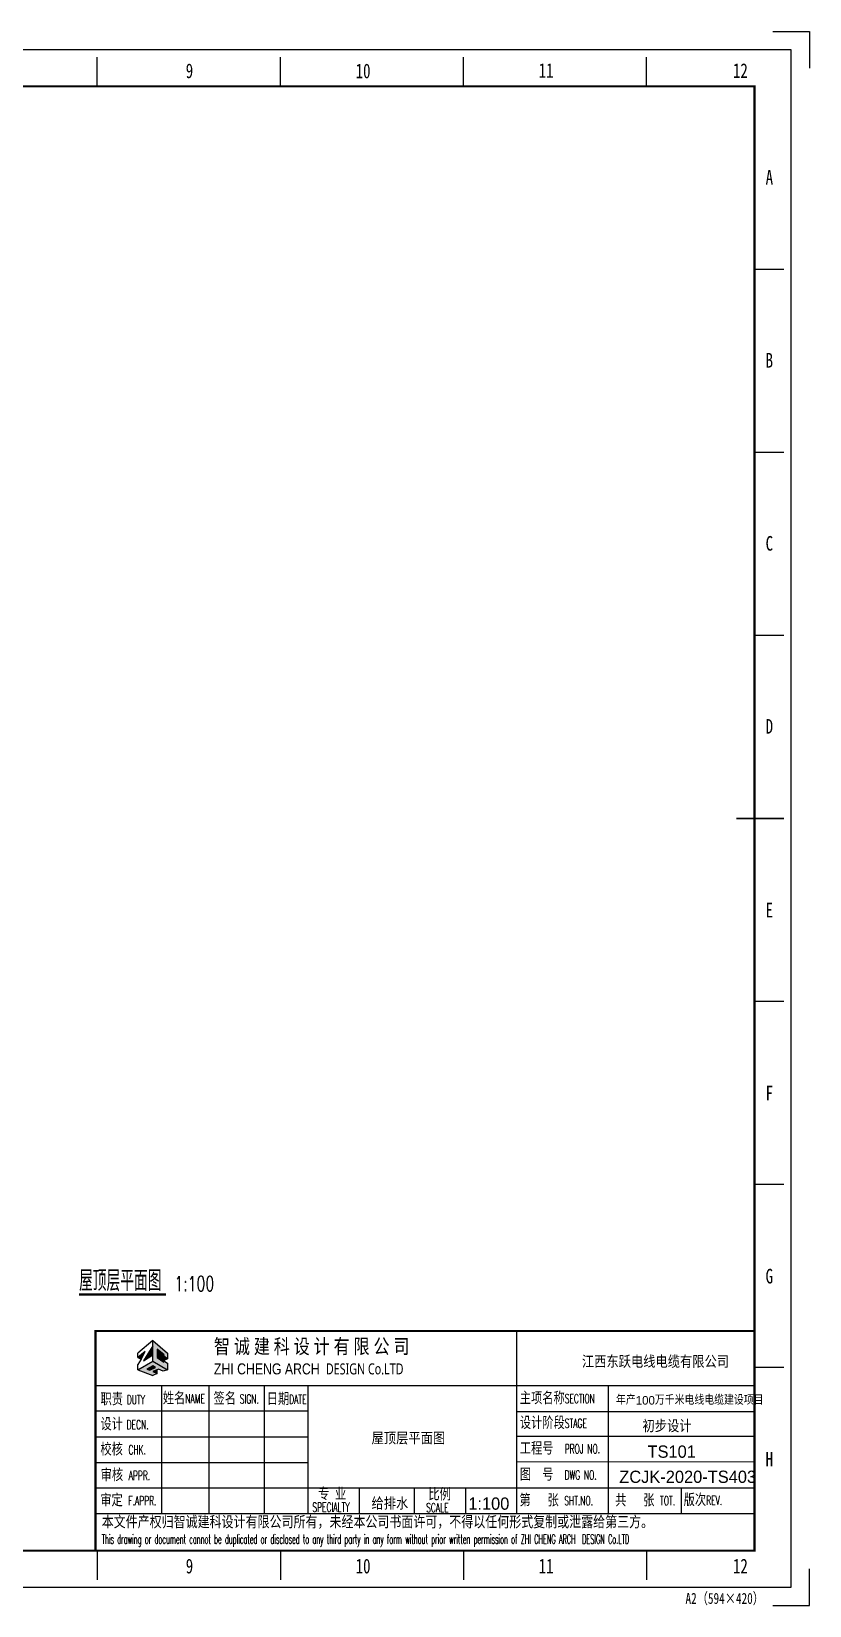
# Model space of a CAD drawing. Extents: x 7651907 to 8255021, y -2490714 to -1144618.
# Drawn here: x 7953636 to 8019604, y -2490714 to -2357214 of the extents above; entities that cross this region are included whole.
import ezdxf

# ---------------------------------------------------------------- set-up
doc = ezdxf.new("R2010")
doc.units = 0
doc.header["$LTSCALE"] = 1000
doc.layers.get('0').update_dxf_attribs({"linetype": 'CONTINUOUS'})
for name, color, linetype in [('DIM_SYMB', 3, 'CONTINUOUS'), ('PUB_TEXT', 7, 'CONTINUOUS'), ('图标', 4, 'CONTINUOUS')]:
    doc.layers.add(name, color=color, linetype=linetype)
doc.styles.add('0总图替换X', font='ZSM.shx', dxfattribs={"bigfont": 'HZTXT.shx'})
doc.styles.get("Standard").update_dxf_attribs({"font": 'txt.shx', "width": 0.7, "bigfont": 'TSSDCHN.shx'})
doc.styles.add('图框字体', font='simhei.ttf')

# ---------------------------------------------------------------- blocks, each defined once
blk = doc.blocks.new('图角框')
at = {"layer": '图标'}
for color, points in [(0, [(-164.38, 55.97), (-166.87, 51.86), (-164.38, 53.52)]), (253, [(-163.17, 52.71), (-163.17, 55.02), (-161.31, 53.56), (-161.31, 53.16), (-160.34, 52.42), (-160.34, 53.91), (-164.38, 57.37), (-164.38, 51.77), (-160.34, 49.43), (-160.34, 51.21), (-161.31, 51.87), (-161.31, 51.48)]), (0, [(-166.41, 54.38), (-168.43, 52.79), (-167.57, 52.34)]), (251, [(-161.31, 53.16), (-161.31, 53.56), (-162.96, 52.57), (-162.67, 52.38)]), (0, [(-161.31, 51.87), (-161.65, 51.7), (-161.31, 51.48)]), (250, [(-165.2, 50.02), (-166.02, 49.61), (-165.2, 49.25), (-165.2, 49.25)]), (0, [(-165.2, 49.25), (-163.57, 50.03), (-164.38, 50.44), (-165.2, 50.02)]), (250, [(-163.13, 49.44), (-164.38, 48.9), (-163.13, 48.35)])]:
    blk.add_hatch(color=color, dxfattribs=at).paths.add_polyline_path(points)
h = blk.add_hatch(color=251, dxfattribs=at)
h.paths.add_polyline_path([(-164.38, 51.77), (-168.43, 49.43), (-164.38, 47.87), (-163.13, 48.35), (-164.38, 48.9), (-162.75, 49.61), (-161.52, 48.98), (-160.34, 49.43)])
h.paths.add_polyline_path([(-163.57, 50.03), (-165.2, 49.25), (-166.02, 49.61), (-164.38, 50.44)], flags=16)
h = blk.add_hatch(color=0, dxfattribs=at)
h.paths.add_polyline_path([(-161.31, 53.56), (-163.17, 55.02), (-163.17, 52.71), (-162.96, 52.57)])
h.paths.add_polyline_path([(-162.67, 52.38), (-161.69, 51.73), (-160.34, 52.42), (-161.31, 53.16)])
at = {"color": 250}
for p, q in [((-164.38, 57.37), (-168.43, 53.91)), ((-164.38, 51.77), (-164.38, 57.37)), ((-164.38, 57.37), (-160.34, 53.91)), ((-168.43, 52.79), (-168.43, 53.91)), ((-167.57, 52.34), (-168.43, 50.83)), ((-168.43, 49.43), (-164.38, 51.77)), ((-164.38, 51.77), (-160.34, 49.43)), ((-161.31, 53.56), (-163.17, 55.02)), ((-163.17, 55.02), (-163.17, 52.71)), ((-163.17, 52.71), (-161.31, 51.48)), ((-161.31, 53.56), (-162.96, 52.57)), ((-161.31, 53.16), (-162.67, 52.38)), ((-160.34, 52.42), (-161.69, 51.73)), ((-161.31, 51.87), (-161.65, 51.7)), ((-161.31, 53.56), (-161.31, 53.16)), ((-160.34, 52.42), (-161.31, 53.16)), ((-161.31, 51.87), (-160.34, 51.21)), ((-161.31, 51.87), (-161.31, 51.48)), ((-160.34, 53.91), (-160.34, 52.42)), ((-160.34, 52.42), (-160.34, 52.42)), ((-168.43, 49.43), (-168.43, 50.83)), ((-168.43, 49.43), (-164.38, 47.87)), ((-164.38, 50.44), (-166.02, 49.61)), ((-166.02, 49.61), (-165.2, 49.25)), ((-165.2, 49.25), (-163.57, 50.03)), ((-165.2, 49.25), (-165.2, 50.02)), ((-163.57, 50.03), (-164.38, 50.44)), ((-162.75, 49.61), (-164.38, 48.9)), ((-164.38, 48.9), (-163.13, 48.35)), ((-163.13, 48.35), (-164.38, 47.87)), ((-163.13, 48.35), (-163.13, 49.44)), ((-161.52, 48.98), (-162.75, 49.61)), ((-160.34, 49.43), (-161.52, 48.98)), ((-160.34, 51.21), (-160.34, 49.43))]:
    blk.add_line(p, q, dxfattribs=at)
for p, q in [((-65.01, 60), (-65.01, 10.01)), ((0, 45.05), (-180, 45.05)), ((-161.97, 45.05), (-161.97, 10.01)), ((-148.94, 10.01), (-148.94, 45.05)), ((-133.93, 45.05), (-133.93, 10.01)), ((-121.99, 45.05), (-121.99, 10.01)), ((-39.98, 45.05), (-39.98, 10.01)), ((-121.99, 38.05), (-180, 38.05)), ((0, 37.93), (-65.01, 37.93)), ((-121.99, 30.99), (-180, 30.99)), ((0, 31.19), (-65.01, 31.19)), ((-121.99, 24), (-180, 24)), ((0, 24.13), (-65.01, 24.26)), ((0, 17.07), (-180, 17.07)), ((-108, 17.01), (-108, 10.01)), ((-92.98, 17.01), (-92.98, 10.01)), ((-78.99, 17.01), (-78.99, 10.01)), ((-20.02, 17.07), (-20.02, 10.01)), ((0, 10.01), (-180, 10.01))]:
    blk.add_line(p, q)
at = {"const_width": 0.6}
blk.add_lwpolyline([(-180, 60), (0, 60), (0, 0), (-180, 0)], close=True, dxfattribs=at)
at = {"color": 250}
for points in [[(-164.38, 55.97), (-166.87, 51.86), (-164.38, 53.52)], [(-167.57, 52.34), (-166.41, 54.38), (-168.43, 52.79), (-167.57, 52.34)]]:
    blk.add_lwpolyline(points, dxfattribs=at)
blk.add_lwpolyline([(-165.2, 50.03), (-166.02, 49.61), (-165.2, 49.25)], close=True, dxfattribs=at)
at = {"attachment_point": 1, "style": '图框字体'}
for s, insert, char_height, width in [('{\\fMicrosoft YaHei|b0|i0|c134|p34;\\W0.8;智 诚 建 科 设 计 有 限 公 司\\P\\fSwis721 BT|b0|i0|c0|p34;\\H0.75x;ZHI CHENG ARCH \\fMicrosoft YaHei|b0|i0|c134|p34;\\W0.75; DESIGN Co.LTD}', (-147.65, 57.81), 4, 80.7696), ('{\\fFangSong|b0|i0|c134|p49;\\W0.75;职责\\Fromans|c134;\\H0.83333x;\\W0.6; DUTY}', (-178.62, 42.98), 3, 14.1204), ('{\\fFangSong|b0|i0|c134|p49;\\W0.75;姓名\\Fromans|c134;\\H0.83333x;\\W0.6;NAME}', (-161.6, 43.25), 3, 12.3126), ('{\\fFangSong|b0|i0|c134|p49;\\W0.75;签名\\Fromans|c134;\\H0.83333x;\\W0.6; SIGN.}', (-147.76, 43.19), 3, 13.5069), ('{\\fFangSong|b0|i0|c134|p49;\\W0.75;日期\\Fromans|c134;\\H0.83333x;\\W0.6;DATE}', (-133.23, 43.06), 3, 11.7275), ('{\\fFangSong|b0|i0|c134|p49;\\W0.75;主项名称\\Fromans|c134;\\H0.83333x;\\W0.6;SECTION}', (-64.12, 43.28), 3, 32.7737), ('{\\fFangSong|b0|i0|c134|p49;\\W0.75;设计\\Fromans|c134;\\H0.83333x;\\W0.6; DECN.}', (-178.64, 36.17), 3, 15.1709), ('{\\fFangSong|b0|i0|c134|p49;\\W0.75;设计阶段\\Fromans|c134;\\H0.83333x;\\W0.6;STAGE}', (-64.12, 36.54), 3, 32.7737), ('{\\fFangSong|b0|i0|c134|p49;\\W0.75;校核 \\Fromans|c134;\\H0.83333x;\\W0.6;CHK.}', (-178.66, 29.29), 3, 15.1011), ('{\\fFangSong|b0|i0|c134|p49;\\W0.75;工程号  \\Fromans|c134;\\H0.83333x;\\W0.6;PROJ NO.}', (-64.12, 29.56), 3, 32.7737), ('{\\fFangSong|b0|i0|c134|p49;\\W0.75;审核 \\Fromans|c134;\\H0.83333x;\\W0.6;APPR.}', (-178.6, 22.28), 3, 15.1004), ('{\\fFangSong|b0|i0|c134|p49;\\W0.75;图  号  \\Fromans|c134;\\H0.83333x;\\W0.6;DWG NO.}', (-64.12, 22.42), 3, 32.7737), ('{\\fFangSong|b0|i0|c134|p49;\\W0.75;审定 \\Fromans|c134;\\H0.83333x;\\W0.6;F.APPR.}', (-178.69, 15.39), 3, 16.7268), ('{\\fFangSong|b0|i0|c134|p49;\\W0.75;第   张 \\Fromans|c134;\\H0.83333x;\\W0.6;SHT.NO.}', (-64.22, 15.38), 3, 21.5167), ('{\\fFangSong|b0|i0|c134|p49;\\W0.75;共   张 \\Fromans|c134;\\H0.83333x;\\W0.6;TOT.}', (-38.07, 15.37), 3, 18.7702), ('{\\fFangSong|b0|i0|c134|p49;\\W0.75;版次\\Fromans|c134;\\H0.83333x;\\W0.6;REV.}', (-19.37, 15.47), 3, 13.6077), ('{\\fFangSong|b0|i0|c134|p49;\\W0.8;本文件产权\\fFangSong_GB2312|b0|i0|c134|p49;归智诚建科设计有限公司所\\fFangSong|b0|i0|c134|p49;有，未经本公司书面许可，不得以任何形式复制或泄露给第三方。\\P\\Fromans|c134;\\H0.83333x;\\W0.52;This drawing or document cannot be duplicated or disclosed to any third party in any form without prior written permission of \\Fromans|c0;ZHI CHENG ARCH \\Fromans|c134; DESIGN Co.LTD\\P\\H1.0634x; }', (-178.3, 9.39), 3, 189.5186)]:
    blk.add_mtext(s, dxfattribs=dict(at, insert=insert, char_height=char_height, width=width))
at = {"char_height": 3, "attachment_point": 1, "line_spacing_factor": 0.8, "style": '图框字体'}
for s, insert, width in [('{\\fFangSong|b0|i0|c134|p49;\\W1.0722; \\W0.75;专 业\\P\\Fromans|c134;\\H0.83333x;\\W0.29166; \\W0.6;SPECIALTY}', (-121.38, 17.11), 12.4582), ('{\\fFangSong|b0|i0|c134|p49;\\W0.47578; \\W0.75;比例\\P\\Fromans|c134;\\H0.83333x;\\W0.2479; \\W0.6;SCALE}', (-90.21, 17), 7.6681)]:
    blk.add_mtext(s, dxfattribs=dict(at, insert=insert, width=width))
blk = doc.blocks.new('A2-H')
at = {"color": 0}
for p, q in [((404.5, 410), (404.5, 418)), ((454.5, 410), (454.5, 418)), ((504.5, 410), (504.5, 418)), ((554.5, 410), (554.5, 418)), ((592, 360), (583.96, 360)), ((592, 310), (583.96, 310)), ((592, 260), (583.96, 260)), ((592, 160), (584, 160)), ((592, 110), (584, 110)), ((592, 60), (584, 60)), ((404.5, 10), (404.5, 2)), ((454.5, 10), (454.5, 2)), ((504.5, 10), (504.5, 2)), ((554.5, 10), (554.5, 2))]:
    blk.add_line(p, q, dxfattribs=at)
for points in [[(589, 425), (599, 425), (599, 415)], [(589, -5), (599, -5), (599, 5)]]:
    blk.add_lwpolyline(points, dxfattribs=at)
blk.add_lwpolyline([(0, 0), (594, 0), (594, 420), (0, 420)], close=True, dxfattribs=at)
at = {"color": 0, "const_width": 0.6}
blk.add_lwpolyline([(25, 10), (584, 10), (584, 410), (25, 410)], close=True, dxfattribs=at)
at = {"color": 0, "const_width": 0.4}
blk.add_lwpolyline([(592, 210), (579, 210)], dxfattribs=at)
at = {"color": 0}
blk.add_blockref('图角框', (584, 10), dxfattribs=at)
at = {"style": '图框字体', "width": 0.75}
for s, p in [('9', (428.64, 412.26)), ('10', (475.03, 412.22)), ('11', (525.03, 412.35)), ('12', (578.08, 412.31)), ('A', (587.01, 383.17)), ('B', (587.01, 333.17)), ('C', (587.01, 283.17)), ('D', (587.01, 233.17)), ('E', (587.01, 182.98)), ('F', (587.01, 132.98)), ('G', (587.01, 82.98)), ('H', (587.01, 32.98)), ('9', (428.64, 3.78)), ('10', (475.03, 3.78)), ('11', (525.03, 3.78)), ('12', (578.08, 3.78))]:
    blk.add_text(s, height=4, dxfattribs=at).set_placement(p)
at = {"insert": (565.13, -1.55), "char_height": 3, "width": 23.1081, "attachment_point": 1, "style": '图框字体'}
blk.add_mtext('{\\fFangSong|b0|i0|c134|p49;\\W0.75;A2（594×420）}', dxfattribs=at)

msp = doc.modelspace()

# ---------------------------------------------------------------- linework, layer by layer
at = {"layer": 'DIM_SYMB', "const_width": 175}
msp.add_lwpolyline([(7957672.1, -2464334.6), (7965053.8, -2464334.6)], dxfattribs=at)

# ---------------------------------------------------------------- block references
at = {"color": 0, "xscale": 310.4639999999999, "yscale": 310.4639999999999, "zscale": 310.4639999999999}
msp.add_blockref('A2-H', (7833636, -2489161.5), dxfattribs=at)

# ---------------------------------------------------------------- texts
at = {"color": 2, "style": '0总图替换X'}
for s, height, p in [('江西东跃电线电缆有限公司', 1040.174, (8000303.7, -2470560.2)), ('年产100万千米电线电缆建设项目', 728.122, (8003194.1, -2473675.6)), ('初步设计', 1040.17, (8005442.9, -2476022.3)), ('屋顶层平面图', 1040.17, (7982470.6, -2477056.9)), ('TS101', 1040.17, (8005868.9, -2478180.3)), ('ZCJK-2020-TS403', 1040.174, (8003476.5, -2480315.8)), ('给排水', 1040.17, (7982462.9, -2482589.5)), ('1:100', 1040.17, (7990670.8, -2482589.5))]:
    msp.add_text(s, height=height, dxfattribs=at).set_placement(p)
at = {"layer": 'PUB_TEXT', "width": 0.7}
for s, height, p in [('屋顶层平面图', 1750, (7957672.1, -2464039.7)), ('1:100', 1250, (7965753.8, -2464039.7))]:
    msp.add_text(s, height=height, dxfattribs=at).set_placement(p)

doc.saveas('drawing.dxf')
